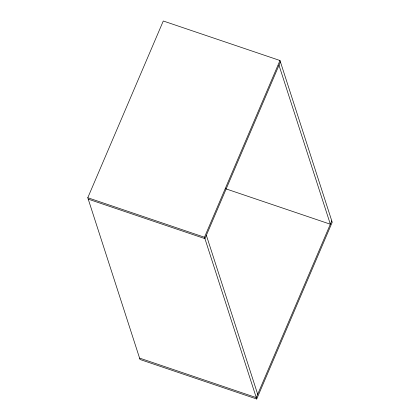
<?xml version="1.0" encoding="UTF-8"?>
<svg xmlns="http://www.w3.org/2000/svg" width="420" height="420" viewBox="0 0 420 420"><rect width="100%" height="100%" fill="white"/><g stroke="black" fill="none" stroke-linecap="round" stroke-linejoin="round"><path stroke-width="0.63" d="M87.78 197.741L163.28 21L279.977 60.512L332.22 222.259L256.72 399L140.023 359.489L87.78 197.741L204.477 237.253L256.72 399M204.477 237.253L279.977 60.512M280.423 61.898L204.923 238.639L88.226 199.127M331.774 220.873L256.268 397.614L139.577 358.103M225.446 188.696L330.346 224.217L278.995 65.242M206.351 235.295L257.696 394.27"/></g></svg>
